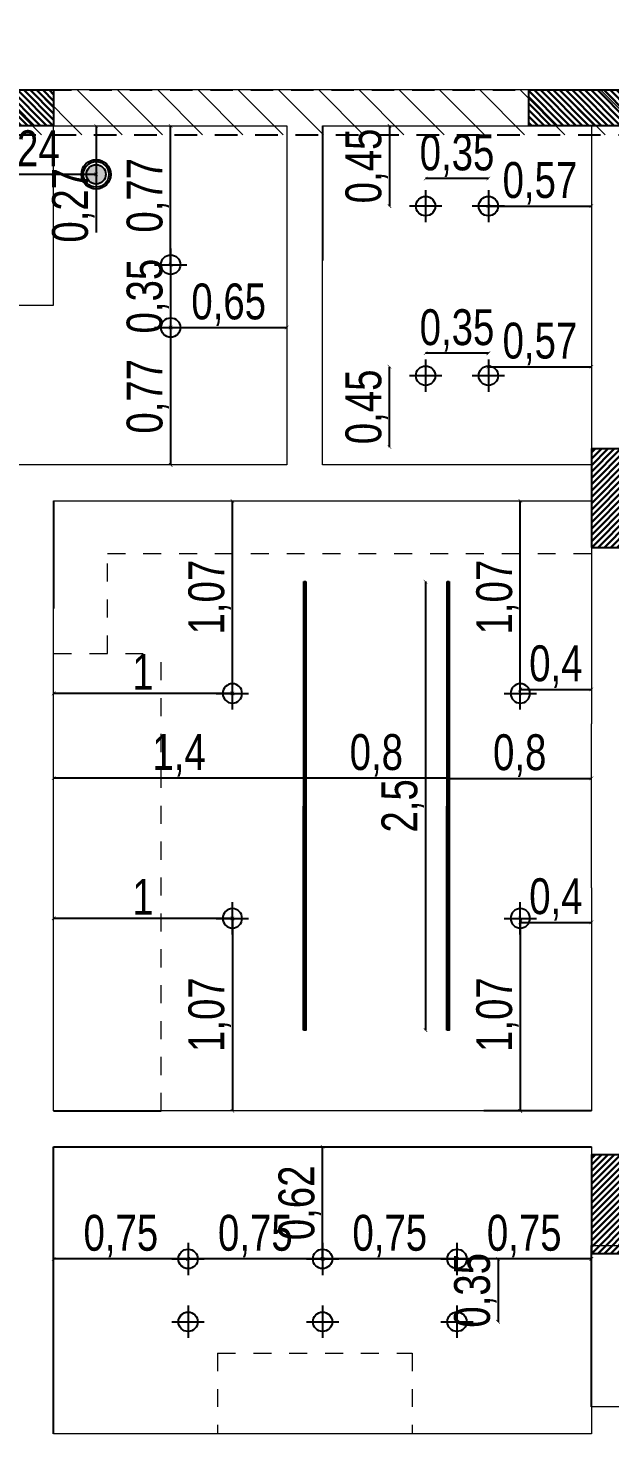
# Model space of a CAD drawing. Header units: inches. Extents: x -279 to 561, y -345 to 342.
# Drawn here: x -209.25 to -206.01, y 94.85 to 102.69 of the extents above; entities that cross this region are included whole.
import ezdxf

# ---------------------------------------------------------------- set-up
doc = ezdxf.new("R2010")
doc.units = ezdxf.units.IN
doc.header["$LTSCALE"] = 0.5
doc.header["$MEASUREMENT"] = 0
doc.linetypes.add('$0$HIDDEN', pattern=[0.375, 0.25, -0.125])
doc.linetypes.add('HIDDEN', pattern=[0.375, 0.25, -0.125])
for name, color, linetype, lineweight in [('.', 14, 'Continuous', 9), ('A-DETL-MBND', 5, 'Continuous', 9), ('A-WALL', 113, 'Continuous', 13), ('columns', 5, 'Continuous', 30), ('es.writing', 144, 'Continuous', 9)]:
    doc.layers.add(name, color=color, linetype=linetype, lineweight=lineweight)
for name, color, linetype in [('ceiling', 4, 'Continuous'), ('CEILING FIXTURES LEGENDS$0$E-LTG', 1, 'Continuous'), ('COULMN', 5, 'Continuous'), ('S-DIM', 7, 'Continuous'), ('WAL', 7, 'Continuous'), ('WallHatch-ALCHEMY', 7, 'Continuous')]:
    doc.layers.add(name, color=color, linetype=linetype)
doc.styles.add('ROM', font='AGENCYR.TTF', dxfattribs={"width": 0.8})
doc.styles.get("Standard").update_dxf_attribs({"font": 'arial.ttf'})
doc.dimstyles.new('Copy(9) of ISO-25', dxfattribs={"dimtxt": 0.2, "dimasz": 0.02, "dimexe": 0.05, "dimexo": 0.05, "dimgap": 0.02, "dimtad": 1, "dimtxsty": 'ROM', "dimblk": 'ARCHTICK', "dimcen": 0.03, "dimse1": 1, "dimse2": 1, "dimclrd": 248, "dimclrt": 248, "dimadec": 0, "dimazin": 0, "dimtfac": 1, "dimtmove": 0, "dimatfit": 3, "dimldrblk": 'DOT', "dimfxl": 1, "dimarcsym": 0})
doc.dimstyles.get("Standard").update_dxf_attribs({"dimtxt": 0.18, "dimasz": 0.18, "dimexe": 0.18, "dimexo": 0.0625, "dimgap": 0.09, "dimtad": 0, "dimtih": 1, "dimtoh": 1, "dimzin": 0, "dimdsep": 46, "dimtxsty": 'Standard', "dimcen": 0.09, "dimadec": 0, "dimazin": 0, "dimtfac": 1, "dimtofl": 0, "dimtmove": 0, "dimatfit": 3, "dimfxl": 1, "dimtolj": 1, "dimtzin": 0, "dimarcsym": 0})

# ---------------------------------------------------------------- blocks, each defined once
blk = doc.blocks.new('fbv b')
at = {"layer": '.'}
h = blk.add_hatch(dxfattribs=at)
h.set_pattern_fill('ANSI31', color=8, scale=0.05)
h.set_pattern_definition([(45, (33, 0), (-0.1122532, 0.1122532), [])])
h.paths.add_polyline_path([(1.1274, 9.1587), (-18.8526, 9.1587), (-18.8526, -15.8413), (1.1274, -15.8413)])
h.paths.add_polyline_path([(0.8774, -15.5913), (-18.6026, -15.5913), (-18.6026, 8.9087), (0.8774, 8.9087)], flags=16)
at = {"layer": 'columns'}
h = blk.add_hatch(dxfattribs=at)
h.set_pattern_fill('ANSI31', color=3, scale=0.2, angle=-1260)
h.set_pattern_definition([(224.999999994, (401322.80777, 809072.852344), (0.01767766952786, -0.0176776695315), [])])
h.paths.add_polyline_path([(-18.8526, 3.2587), (-18.6526, 3.2587), (-18.6526, 3.8087), (-18.8526, 3.8087)])
at = {"layer": 'columns', "true_color": 0x105689}
h = blk.add_hatch(dxfattribs=at)
h.set_pattern_fill('ANSI31', color=146, scale=0.2, angle=-1170)
h.set_pattern_definition([(314.999999994, (-809070.116233, 401345.269137), (0.0176776695315, 0.01767766952786), [])])
h.paths.add_polyline_path([(-16.3026, 3.6087), (-16.3026, 3.8087), (-16.8526, 3.8087), (-16.8526, 3.6087)])
h = blk.add_hatch(dxfattribs=at)
h.set_pattern_fill('ANSI31', color=146, scale=0.2, angle=-1170)
h.set_pattern_definition([(314.999999994, (-809066.182293, 401345.269137), (0.0176776695315, 0.01767766952786), [])])
h.paths.add_polyline_path([(-12.3687, 3.6087), (-12.3687, 3.8087), (-12.9187, 3.8087), (-12.9187, 3.6087)])
at = {"layer": 'columns'}
h = blk.add_hatch(dxfattribs=at)
h.set_pattern_fill('ANSI31', color=3, scale=0.2, angle=-1260)
h.set_pattern_definition([(224.999999994, (401322.80777, 809069.652344), (0.01767766952786, -0.0176776695315), [])])
h.paths.add_polyline_path([(-18.8526, 0.0587), (-18.6526, 0.0587), (-18.6526, 0.6087), (-18.8526, 0.6087)])
at = {"color": 1, "linetype": '$0$HIDDEN'}
for points in [[(-18.8526, 9.1587), (1.1274, 9.1587), (1.1274, -15.8413), (-18.8526, -15.8413)], [(-18.6026, 8.9087), (0.8774, 8.9087), (0.8774, -15.5913), (-18.6026, -15.5913)]]:
    blk.add_lwpolyline(points, close=True, dxfattribs=at)
at = {"layer": 'COULMN', "color": 3}
for points in [[(-18.8526, 3.8087), (-18.6526, 3.8087), (-18.6526, 3.2587), (-18.8526, 3.2587)], [(-18.8526, 0.6087), (-18.6526, 0.6087), (-18.6526, 0.0587), (-18.8526, 0.0587)]]:
    blk.add_lwpolyline(points, close=True, dxfattribs=at)
at = {"layer": 'COULMN'}
for points in [[(-16.3026, 3.6087), (-16.3026, 3.8087), (-16.8526, 3.8087), (-16.8526, 3.6087)], [(-12.3687, 3.6087), (-12.3687, 3.8087), (-12.9187, 3.8087), (-12.9187, 3.6087)]]:
    blk.add_lwpolyline(points, close=True, dxfattribs=at)
blk = doc.blocks.new('l')
at = {"layer": 'CEILING FIXTURES LEGENDS$0$E-LTG'}
for p, q in [((54.452, -60.4591), (54.452, -60.6391)), ((54.362, -60.5491), (54.542, -60.5491))]:
    blk.add_line(p, q, dxfattribs=at)
blk.add_circle((54.452, -60.5491), 0.0541, dxfattribs=at)
blk = doc.blocks.new('_ArchTick')
at = {"color": 0, "linetype": 'ByBlock', "const_width": 0.15}
blk.add_lwpolyline([(-0.5, -0.5), (0.5, 0.5)], dxfattribs=at)
blk = doc.blocks.new('*D414')
at = {"layer": 'Defpoints', "color": 0, "transparency": 16777216}
for p in [(-206.8614, 95.8267), (-206.8614, 95.4763), (-206.632, 95.4763)]:
    blk.add_point(p, dxfattribs=at)
at = {"layer": 'WAL', "color": 248, "lineweight": -2, "transparency": 16777216}
blk.add_line((-206.632, 95.8267), (-206.632, 95.4763), dxfattribs=at)
at = {"layer": 'WAL', "color": 248, "lineweight": -2, "transparency": 16777216, "xscale": 0.02, "yscale": 0.02, "zscale": 0.02}
for p, rotation in [((-206.632, 95.8267), 90), ((-206.632, 95.4763), 270)]:
    blk.add_blockref('_ArchTick', p, dxfattribs=dict(at, rotation=rotation))
at = {"layer": 'WAL', "color": 248, "transparency": 16777216, "insert": (-206.7591, 95.6515), "char_height": 0.2, "attachment_point": 5, "rotation": 90, "style": 'ROM'}
blk.add_mtext('0,35', dxfattribs=at)
blk = doc.blocks.new('_DOT')
at = {"color": 0, "linetype": 'ByBlock'}
blk.add_line((-0.5, 0), (-1, 0), dxfattribs=at)
at = {"color": 0, "linetype": 'ByBlock', "const_width": 0.5}
blk.add_lwpolyline([(-0.25, 0, 1), (0.25, 0, 1)], format="xyb", close=True, dxfattribs=at)
blk = doc.blocks.new('*D415')
at = {"layer": 'Defpoints', "color": 0, "transparency": 16777216}
for p in [(-207.6114, 95.8267), (-207.6114, 95.8267), (-206.8614, 95.8267)]:
    blk.add_point(p, dxfattribs=at)
at = {"layer": 'WAL', "color": 248, "lineweight": -2, "transparency": 16777216}
blk.add_line((-206.8614, 95.8267), (-207.6114, 95.8267), dxfattribs=at)
at = {"layer": 'WAL', "color": 248, "lineweight": -2, "transparency": 16777216, "xscale": 0.02, "yscale": 0.02, "zscale": 0.02, "rotation": 180}
blk.add_blockref('_ArchTick', (-207.6114, 95.8267), dxfattribs=at)
at = {"layer": 'WAL', "color": 248, "lineweight": -2, "transparency": 16777216, "xscale": 0.02, "yscale": 0.02, "zscale": 0.02}
blk.add_blockref('_ArchTick', (-206.8614, 95.8267), dxfattribs=at)
at = {"layer": 'WAL', "color": 248, "transparency": 16777216, "insert": (-207.2364, 95.9538), "char_height": 0.2, "attachment_point": 5, "style": 'ROM'}
blk.add_mtext('0,75', dxfattribs=at)
blk = doc.blocks.new('*D416')
at = {"layer": 'Defpoints', "color": 0, "transparency": 16777216}
for p in [(-208.3614, 95.8267), (-207.6114, 95.8267), (-208.3614, 95.4763)]:
    blk.add_point(p, dxfattribs=at)
at = {"layer": 'WAL', "color": 248, "lineweight": -2, "transparency": 16777216}
blk.add_line((-207.6114, 95.8267), (-208.3614, 95.8267), dxfattribs=at)
at = {"layer": 'WAL', "color": 248, "lineweight": -2, "transparency": 16777216, "xscale": 0.02, "yscale": 0.02, "zscale": 0.02, "rotation": 180}
blk.add_blockref('_ArchTick', (-208.3614, 95.8267), dxfattribs=at)
at = {"layer": 'WAL', "color": 248, "lineweight": -2, "transparency": 16777216, "xscale": 0.02, "yscale": 0.02, "zscale": 0.02}
blk.add_blockref('_ArchTick', (-207.6114, 95.8267), dxfattribs=at)
at = {"layer": 'WAL', "color": 248, "transparency": 16777216, "insert": (-207.9864, 95.9538), "char_height": 0.2, "attachment_point": 5, "style": 'ROM'}
blk.add_mtext('0,75', dxfattribs=at)
blk = doc.blocks.new('*D417')
at = {"layer": 'Defpoints', "color": 0, "transparency": 16777216}
for p in [(-209.1114, 95.8267), (-209.1114, 95.4763), (-208.3614, 95.4763)]:
    blk.add_point(p, dxfattribs=at)
at = {"layer": 'WAL', "color": 248, "lineweight": -2, "transparency": 16777216}
blk.add_line((-208.3614, 95.8267), (-209.1114, 95.8267), dxfattribs=at)
at = {"layer": 'WAL', "color": 248, "lineweight": -2, "transparency": 16777216, "xscale": 0.02, "yscale": 0.02, "zscale": 0.02, "rotation": 180}
blk.add_blockref('_ArchTick', (-209.1114, 95.8267), dxfattribs=at)
at = {"layer": 'WAL', "color": 248, "lineweight": -2, "transparency": 16777216, "xscale": 0.02, "yscale": 0.02, "zscale": 0.02}
blk.add_blockref('_ArchTick', (-208.3614, 95.8267), dxfattribs=at)
at = {"layer": 'WAL', "color": 248, "transparency": 16777216, "insert": (-208.7364, 95.9538), "char_height": 0.2, "attachment_point": 5, "style": 'ROM'}
blk.add_mtext('0,75', dxfattribs=at)
blk = doc.blocks.new('*D185')
at = {"layer": 'Defpoints', "color": 0, "transparency": 16777216}
for p in [(-206.8614, 95.8267), (-206.8614, 95.8267), (-206.1114, 95.8267)]:
    blk.add_point(p, dxfattribs=at)
at = {"layer": 'WAL', "color": 248, "lineweight": -2, "transparency": 16777216}
blk.add_line((-206.1114, 95.8267), (-206.8614, 95.8267), dxfattribs=at)
at = {"layer": 'WAL', "color": 248, "lineweight": -2, "transparency": 16777216, "xscale": 0.02, "yscale": 0.02, "zscale": 0.02, "rotation": 180}
blk.add_blockref('_ArchTick', (-206.8614, 95.8267), dxfattribs=at)
at = {"layer": 'WAL', "color": 248, "lineweight": -2, "transparency": 16777216, "xscale": 0.02, "yscale": 0.02, "zscale": 0.02}
blk.add_blockref('_ArchTick', (-206.1114, 95.8267), dxfattribs=at)
at = {"layer": 'WAL', "color": 248, "transparency": 16777216, "insert": (-206.4864, 95.9538), "char_height": 0.2, "attachment_point": 5, "style": 'ROM'}
blk.add_mtext('0,75', dxfattribs=at)
blk = doc.blocks.new('*D418')
at = {"layer": 'Defpoints', "color": 0, "transparency": 16777216}
for p in [(-207.6114, 96.4515), (-207.6114, 96.4515), (-207.6114, 95.8267)]:
    blk.add_point(p, dxfattribs=at)
at = {"layer": 'WAL', "color": 248, "lineweight": -2, "transparency": 16777216}
blk.add_line((-207.6114, 95.8267), (-207.6114, 96.4515), dxfattribs=at)
at = {"layer": 'WAL', "color": 248, "lineweight": -2, "transparency": 16777216, "xscale": 0.02, "yscale": 0.02, "zscale": 0.02}
for p, rotation in [((-207.6114, 96.4515), 90), ((-207.6114, 95.8267), 270)]:
    blk.add_blockref('_ArchTick', p, dxfattribs=dict(at, rotation=rotation))
at = {"layer": 'WAL', "color": 248, "transparency": 16777216, "insert": (-207.7385, 96.1391), "char_height": 0.2, "attachment_point": 5, "rotation": 90, "style": 'ROM'}
blk.add_mtext('0,62', dxfattribs=at)
blk = doc.blocks.new('*D379')
at = {"layer": 'Defpoints', "color": 0, "transparency": 16777216}
for p in [(-206.5083, 98.9784), (-206.1114, 99.0007), (-206.1114, 98.9784)]:
    blk.add_point(p, dxfattribs=at)
at = {"layer": 'WAL', "color": 248, "lineweight": -2, "transparency": 16777216}
blk.add_line((-206.5083, 99.0007), (-206.1114, 99.0007), dxfattribs=at)
at = {"layer": 'WAL', "color": 248, "lineweight": -2, "transparency": 16777216, "xscale": 0.02, "yscale": 0.02, "zscale": 0.02, "rotation": 180}
blk.add_blockref('_ArchTick', (-206.5083, 99.0007), dxfattribs=at)
at = {"layer": 'WAL', "color": 248, "lineweight": -2, "transparency": 16777216, "xscale": 0.02, "yscale": 0.02, "zscale": 0.02}
blk.add_blockref('_ArchTick', (-206.1114, 99.0007), dxfattribs=at)
at = {"layer": 'WAL', "color": 248, "transparency": 16777216, "insert": (-206.3098, 99.1277), "char_height": 0.2, "attachment_point": 5, "style": 'ROM'}
blk.add_mtext('0,4', dxfattribs=at)
blk = doc.blocks.new('*D380')
at = {"layer": 'Defpoints', "color": 0, "transparency": 16777216}
for p in [(-206.5083, 100.0515), (-206.5083, 100.0515), (-206.5083, 98.9784)]:
    blk.add_point(p, dxfattribs=at)
at = {"layer": 'WAL', "color": 248, "lineweight": -2, "transparency": 16777216}
blk.add_line((-206.5083, 98.9784), (-206.5083, 100.0515), dxfattribs=at)
at = {"layer": 'WAL', "color": 248, "lineweight": -2, "transparency": 16777216, "xscale": 0.02, "yscale": 0.02, "zscale": 0.02}
for p, rotation in [((-206.5083, 100.0515), 90), ((-206.5083, 98.9784), 270)]:
    blk.add_blockref('_ArchTick', p, dxfattribs=dict(at, rotation=rotation))
at = {"layer": 'WAL', "color": 248, "transparency": 16777216, "insert": (-206.6354, 99.515), "char_height": 0.2, "attachment_point": 5, "rotation": 90, "style": 'ROM'}
blk.add_mtext('1,07', dxfattribs=at)
blk = doc.blocks.new('*D381')
at = {"layer": 'Defpoints', "color": 0, "transparency": 16777216}
for p in [(-209.1114, 98.9784), (-209.1114, 98.9784), (-208.1141, 98.9784)]:
    blk.add_point(p, dxfattribs=at)
at = {"layer": 'WAL', "color": 248, "lineweight": -2, "transparency": 16777216}
blk.add_line((-208.1141, 98.9784), (-209.1114, 98.9784), dxfattribs=at)
at = {"layer": 'WAL', "color": 248, "lineweight": -2, "transparency": 16777216, "xscale": 0.02, "yscale": 0.02, "zscale": 0.02, "rotation": 180}
blk.add_blockref('_ArchTick', (-209.1114, 98.9784), dxfattribs=at)
at = {"layer": 'WAL', "color": 248, "lineweight": -2, "transparency": 16777216, "xscale": 0.02, "yscale": 0.02, "zscale": 0.02}
blk.add_blockref('_ArchTick', (-208.1141, 98.9784), dxfattribs=at)
at = {"layer": 'WAL', "color": 248, "transparency": 16777216, "insert": (-208.6128, 99.0984), "char_height": 0.2, "attachment_point": 5, "style": 'ROM'}
blk.add_mtext('1', dxfattribs=at)
blk = doc.blocks.new('*D382')
at = {"layer": 'Defpoints', "color": 0, "transparency": 16777216}
for p in [(-208.1141, 100.0515), (-208.1141, 100.0515), (-208.1141, 98.9784)]:
    blk.add_point(p, dxfattribs=at)
at = {"layer": 'WAL', "color": 248, "lineweight": -2, "transparency": 16777216}
blk.add_line((-208.1141, 98.9784), (-208.1141, 100.0515), dxfattribs=at)
at = {"layer": 'WAL', "color": 248, "lineweight": -2, "transparency": 16777216, "xscale": 0.02, "yscale": 0.02, "zscale": 0.02}
for p, rotation in [((-208.1141, 100.0515), 90), ((-208.1141, 98.9784), 270)]:
    blk.add_blockref('_ArchTick', p, dxfattribs=dict(at, rotation=rotation))
at = {"layer": 'WAL', "color": 248, "transparency": 16777216, "insert": (-208.2412, 99.515), "char_height": 0.2, "attachment_point": 5, "rotation": 90, "style": 'ROM'}
blk.add_mtext('1,07', dxfattribs=at)
blk = doc.blocks.new('*D383')
at = {"layer": 'Defpoints', "color": 0, "transparency": 16777216}
for p in [(-207.7114, 98.5501), (-207.7114, 98.5058), (-206.9114, 98.5501)]:
    blk.add_point(p, dxfattribs=at)
at = {"layer": 'WAL', "color": 248, "lineweight": -2, "transparency": 16777216}
blk.add_line((-206.9114, 98.5058), (-207.7114, 98.5058), dxfattribs=at)
at = {"layer": 'WAL', "color": 248, "lineweight": -2, "transparency": 16777216, "xscale": 0.02, "yscale": 0.02, "zscale": 0.02, "rotation": 180}
blk.add_blockref('_ArchTick', (-207.7114, 98.5058), dxfattribs=at)
at = {"layer": 'WAL', "color": 248, "lineweight": -2, "transparency": 16777216, "xscale": 0.02, "yscale": 0.02, "zscale": 0.02}
blk.add_blockref('_ArchTick', (-206.9114, 98.5058), dxfattribs=at)
at = {"layer": 'WAL', "color": 248, "transparency": 16777216, "insert": (-207.3114, 98.6329), "char_height": 0.2, "attachment_point": 5, "style": 'ROM'}
blk.add_mtext('0,8', dxfattribs=at)
blk = doc.blocks.new('*D384')
at = {"layer": 'Defpoints', "color": 0, "transparency": 16777216}
for p in [(-206.1114, 98.5049), (-206.9114, 98.2486), (-206.1114, 98.2486)]:
    blk.add_point(p, dxfattribs=at)
at = {"layer": 'WAL', "color": 248, "lineweight": -2, "transparency": 16777216}
blk.add_line((-206.9114, 98.5049), (-206.1114, 98.5049), dxfattribs=at)
at = {"layer": 'WAL', "color": 248, "lineweight": -2, "transparency": 16777216, "xscale": 0.02, "yscale": 0.02, "zscale": 0.02, "rotation": 180}
blk.add_blockref('_ArchTick', (-206.9114, 98.5049), dxfattribs=at)
at = {"layer": 'WAL', "color": 248, "lineweight": -2, "transparency": 16777216, "xscale": 0.02, "yscale": 0.02, "zscale": 0.02}
blk.add_blockref('_ArchTick', (-206.1114, 98.5049), dxfattribs=at)
at = {"layer": 'WAL', "color": 248, "transparency": 16777216, "insert": (-206.5114, 98.632), "char_height": 0.2, "attachment_point": 5, "style": 'ROM'}
blk.add_mtext('0,8', dxfattribs=at)
blk = doc.blocks.new('*D385')
at = {"layer": 'Defpoints', "color": 0, "transparency": 16777216}
for p in [(-209.1114, 98.5058), (-209.1114, 98.5058), (-207.7114, 98.5058)]:
    blk.add_point(p, dxfattribs=at)
at = {"layer": 'WAL', "color": 248, "lineweight": -2, "transparency": 16777216}
blk.add_line((-207.7114, 98.5058), (-209.1114, 98.5058), dxfattribs=at)
at = {"layer": 'WAL', "color": 248, "lineweight": -2, "transparency": 16777216, "xscale": 0.02, "yscale": 0.02, "zscale": 0.02, "rotation": 180}
blk.add_blockref('_ArchTick', (-209.1114, 98.5058), dxfattribs=at)
at = {"layer": 'WAL', "color": 248, "lineweight": -2, "transparency": 16777216, "xscale": 0.02, "yscale": 0.02, "zscale": 0.02}
blk.add_blockref('_ArchTick', (-207.7114, 98.5058), dxfattribs=at)
at = {"layer": 'WAL', "color": 248, "transparency": 16777216, "insert": (-208.4114, 98.6329), "char_height": 0.2, "attachment_point": 5, "style": 'ROM'}
blk.add_mtext('1,4', dxfattribs=at)
blk = doc.blocks.new('*D167')
at = {"layer": 'Defpoints', "color": 0, "transparency": 16777216}
for p in [(-206.5083, 97.7246), (-206.1114, 97.7246), (-206.1114, 97.7024)]:
    blk.add_point(p, dxfattribs=at)
at = {"layer": 'WAL', "color": 248, "lineweight": -2, "transparency": 16777216}
blk.add_line((-206.5083, 97.7024), (-206.1114, 97.7024), dxfattribs=at)
at = {"layer": 'WAL', "color": 248, "lineweight": -2, "transparency": 16777216, "xscale": 0.02, "yscale": 0.02, "zscale": 0.02, "rotation": 180}
blk.add_blockref('_ArchTick', (-206.5083, 97.7024), dxfattribs=at)
at = {"layer": 'WAL', "color": 248, "lineweight": -2, "transparency": 16777216, "xscale": 0.02, "yscale": 0.02, "zscale": 0.02}
blk.add_blockref('_ArchTick', (-206.1114, 97.7024), dxfattribs=at)
at = {"layer": 'WAL', "color": 248, "transparency": 16777216, "insert": (-206.3098, 97.8295), "char_height": 0.2, "attachment_point": 5, "style": 'ROM'}
blk.add_mtext('0,4', dxfattribs=at)
blk = doc.blocks.new('*D168')
at = {"layer": 'Defpoints', "color": 0, "transparency": 16777216}
for p in [(-206.5083, 97.7246), (-206.5083, 96.6515), (-206.5083, 96.6515)]:
    blk.add_point(p, dxfattribs=at)
at = {"layer": 'WAL', "color": 248, "lineweight": -2, "transparency": 16777216}
blk.add_line((-206.5083, 97.7246), (-206.5083, 96.6515), dxfattribs=at)
at = {"layer": 'WAL', "color": 248, "lineweight": -2, "transparency": 16777216, "xscale": 0.02, "yscale": 0.02, "zscale": 0.02}
for p, rotation in [((-206.5083, 97.7246), 90), ((-206.5083, 96.6515), 270)]:
    blk.add_blockref('_ArchTick', p, dxfattribs=dict(at, rotation=rotation))
at = {"layer": 'WAL', "color": 248, "transparency": 16777216, "insert": (-206.6354, 97.1881), "char_height": 0.2, "attachment_point": 5, "rotation": 90, "style": 'ROM'}
blk.add_mtext('1,07', dxfattribs=at)
blk = doc.blocks.new('*D169')
at = {"layer": 'Defpoints', "color": 0, "transparency": 16777216}
for p in [(-209.1114, 97.7246), (-209.1114, 97.7246), (-208.1141, 97.7246)]:
    blk.add_point(p, dxfattribs=at)
at = {"layer": 'WAL', "color": 248, "lineweight": -2, "transparency": 16777216}
blk.add_line((-208.1141, 97.7246), (-209.1114, 97.7246), dxfattribs=at)
at = {"layer": 'WAL', "color": 248, "lineweight": -2, "transparency": 16777216, "xscale": 0.02, "yscale": 0.02, "zscale": 0.02, "rotation": 180}
blk.add_blockref('_ArchTick', (-209.1114, 97.7246), dxfattribs=at)
at = {"layer": 'WAL', "color": 248, "lineweight": -2, "transparency": 16777216, "xscale": 0.02, "yscale": 0.02, "zscale": 0.02}
blk.add_blockref('_ArchTick', (-208.1141, 97.7246), dxfattribs=at)
at = {"layer": 'WAL', "color": 248, "transparency": 16777216, "insert": (-208.6128, 97.8446), "char_height": 0.2, "attachment_point": 5, "style": 'ROM'}
blk.add_mtext('1', dxfattribs=at)
blk = doc.blocks.new('*D170')
at = {"layer": 'Defpoints', "color": 0, "transparency": 16777216}
for p in [(-208.1141, 97.7246), (-208.1141, 96.6515), (-208.1141, 96.6515)]:
    blk.add_point(p, dxfattribs=at)
at = {"layer": 'WAL', "color": 248, "lineweight": -2, "transparency": 16777216}
blk.add_line((-208.1141, 97.7246), (-208.1141, 96.6515), dxfattribs=at)
at = {"layer": 'WAL', "color": 248, "lineweight": -2, "transparency": 16777216, "xscale": 0.02, "yscale": 0.02, "zscale": 0.02}
for p, rotation in [((-208.1141, 97.7246), 90), ((-208.1141, 96.6515), 270)]:
    blk.add_blockref('_ArchTick', p, dxfattribs=dict(at, rotation=rotation))
at = {"layer": 'WAL', "color": 248, "transparency": 16777216, "insert": (-208.2412, 97.1881), "char_height": 0.2, "attachment_point": 5, "rotation": 90, "style": 'ROM'}
blk.add_mtext('1,07', dxfattribs=at)
blk = doc.blocks.new('*D386')
at = {"layer": 'Defpoints', "color": 0, "transparency": 16777216}
for p in [(-207.0366, 101.8479), (-207.0366, 101.694), (-206.6862, 101.694)]:
    blk.add_point(p, dxfattribs=at)
at = {"layer": 'WAL', "color": 248, "lineweight": -2, "transparency": 16777216}
blk.add_line((-206.6862, 101.8479), (-207.0366, 101.8479), dxfattribs=at)
at = {"layer": 'WAL', "color": 248, "lineweight": -2, "transparency": 16777216, "xscale": 0.02, "yscale": 0.02, "zscale": 0.02, "rotation": 180}
blk.add_blockref('_ArchTick', (-207.0366, 101.8479), dxfattribs=at)
at = {"layer": 'WAL', "color": 248, "lineweight": -2, "transparency": 16777216, "xscale": 0.02, "yscale": 0.02, "zscale": 0.02}
blk.add_blockref('_ArchTick', (-206.6862, 101.8479), dxfattribs=at)
at = {"layer": 'WAL', "color": 248, "transparency": 16777216, "insert": (-206.8614, 101.975), "char_height": 0.2, "attachment_point": 5, "style": 'ROM'}
blk.add_mtext('0,35', dxfattribs=at)
blk = doc.blocks.new('*D387')
at = {"layer": 'Defpoints', "color": 0, "transparency": 16777216}
for p in [(-206.6862, 101.694), (-206.1114, 101.694), (-206.1114, 101.694)]:
    blk.add_point(p, dxfattribs=at)
at = {"layer": 'WAL', "color": 248, "lineweight": -2, "transparency": 16777216}
blk.add_line((-206.6862, 101.694), (-206.1114, 101.694), dxfattribs=at)
at = {"layer": 'WAL', "color": 248, "lineweight": -2, "transparency": 16777216, "xscale": 0.02, "yscale": 0.02, "zscale": 0.02, "rotation": 180}
blk.add_blockref('_ArchTick', (-206.6862, 101.694), dxfattribs=at)
at = {"layer": 'WAL', "color": 248, "lineweight": -2, "transparency": 16777216, "xscale": 0.02, "yscale": 0.02, "zscale": 0.02}
blk.add_blockref('_ArchTick', (-206.1114, 101.694), dxfattribs=at)
at = {"layer": 'WAL', "color": 248, "transparency": 16777216, "insert": (-206.3988, 101.8211), "char_height": 0.2, "attachment_point": 5, "style": 'ROM'}
blk.add_mtext('0,57', dxfattribs=at)
blk = doc.blocks.new('*D171')
at = {"layer": 'Defpoints', "color": 0, "transparency": 16777216}
for p in [(-207.3077, 102.1415), (-207.3077, 101.694), (-207.238, 101.694)]:
    blk.add_point(p, dxfattribs=at)
at = {"layer": 'WAL', "color": 248, "lineweight": -2, "transparency": 16777216}
blk.add_line((-207.238, 102.1415), (-207.238, 101.694), dxfattribs=at)
at = {"layer": 'WAL', "color": 248, "lineweight": -2, "transparency": 16777216, "xscale": 0.02, "yscale": 0.02, "zscale": 0.02}
for p, rotation in [((-207.238, 102.1415), 90), ((-207.238, 101.694), 270)]:
    blk.add_blockref('_ArchTick', p, dxfattribs=dict(at, rotation=rotation))
at = {"layer": 'WAL', "color": 248, "transparency": 16777216, "insert": (-207.3651, 101.9178), "char_height": 0.2, "attachment_point": 5, "rotation": 90, "style": 'ROM'}
blk.add_mtext('0,45', dxfattribs=at)
blk = doc.blocks.new('*D172')
at = {"layer": 'Defpoints', "color": 0, "transparency": 16777216}
for p in [(-207.0366, 101.0277), (-206.6862, 101.0277), (-207.0366, 100.8739)]:
    blk.add_point(p, dxfattribs=at)
at = {"layer": 'WAL', "color": 248, "lineweight": -2, "transparency": 16777216}
blk.add_line((-206.6862, 100.8739), (-207.0366, 100.8739), dxfattribs=at)
at = {"layer": 'WAL', "color": 248, "lineweight": -2, "transparency": 16777216, "xscale": 0.02, "yscale": 0.02, "zscale": 0.02, "rotation": 180}
blk.add_blockref('_ArchTick', (-207.0366, 100.8739), dxfattribs=at)
at = {"layer": 'WAL', "color": 248, "lineweight": -2, "transparency": 16777216, "xscale": 0.02, "yscale": 0.02, "zscale": 0.02}
blk.add_blockref('_ArchTick', (-206.6862, 100.8739), dxfattribs=at)
at = {"layer": 'WAL', "color": 248, "transparency": 16777216, "insert": (-206.8614, 101.0009), "char_height": 0.2, "attachment_point": 5, "style": 'ROM'}
blk.add_mtext('0,35', dxfattribs=at)
blk = doc.blocks.new('*D173')
at = {"layer": 'Defpoints', "color": 0, "transparency": 16777216}
for p in [(-206.6862, 100.799), (-206.1114, 100.799), (-206.1114, 100.799)]:
    blk.add_point(p, dxfattribs=at)
at = {"layer": 'WAL', "color": 248, "lineweight": -2, "transparency": 16777216}
blk.add_line((-206.6862, 100.799), (-206.1114, 100.799), dxfattribs=at)
at = {"layer": 'WAL', "color": 248, "lineweight": -2, "transparency": 16777216, "xscale": 0.02, "yscale": 0.02, "zscale": 0.02, "rotation": 180}
blk.add_blockref('_ArchTick', (-206.6862, 100.799), dxfattribs=at)
at = {"layer": 'WAL', "color": 248, "lineweight": -2, "transparency": 16777216, "xscale": 0.02, "yscale": 0.02, "zscale": 0.02}
blk.add_blockref('_ArchTick', (-206.1114, 100.799), dxfattribs=at)
at = {"layer": 'WAL', "color": 248, "transparency": 16777216, "insert": (-206.3988, 100.9261), "char_height": 0.2, "attachment_point": 5, "style": 'ROM'}
blk.add_mtext('0,57', dxfattribs=at)
blk = doc.blocks.new('*D174')
at = {"layer": 'Defpoints', "color": 0, "transparency": 16777216}
for p in [(-207.3077, 100.799), (-207.238, 100.799), (-207.3077, 100.3515)]:
    blk.add_point(p, dxfattribs=at)
at = {"layer": 'WAL', "color": 248, "lineweight": -2, "transparency": 16777216}
blk.add_line((-207.238, 100.3515), (-207.238, 100.799), dxfattribs=at)
at = {"layer": 'WAL', "color": 248, "lineweight": -2, "transparency": 16777216, "xscale": 0.02, "yscale": 0.02, "zscale": 0.02}
for p, rotation in [((-207.238, 100.799), 90), ((-207.238, 100.3515), 270)]:
    blk.add_blockref('_ArchTick', p, dxfattribs=dict(at, rotation=rotation))
at = {"layer": 'WAL', "color": 248, "transparency": 16777216, "insert": (-207.3651, 100.5753), "char_height": 0.2, "attachment_point": 5, "rotation": 90, "style": 'ROM'}
blk.add_mtext('0,45', dxfattribs=at)
blk = doc.blocks.new('*D388')
at = {"layer": 'Defpoints', "color": 0, "transparency": 16777216}
for p in [(-208.8769, 102.1415), (-208.8745, 101.8711), (-208.8745, 101.8711)]:
    blk.add_point(p, dxfattribs=at)
at = {"layer": 'WAL', "color": 248, "lineweight": -2, "transparency": 16777216}
for p, q in [((-208.8745, 102.1415), (-208.8745, 101.8711)), ((-208.8745, 101.8711), (-208.8745, 101.5465))]:
    blk.add_line(p, q, dxfattribs=at)
at = {"layer": 'WAL', "color": 248, "lineweight": -2, "transparency": 16777216, "xscale": 0.02, "yscale": 0.02, "zscale": 0.02}
for p, rotation in [((-208.8745, 102.1415), 90), ((-208.8745, 101.8711), 270)]:
    blk.add_blockref('_ArchTick', p, dxfattribs=dict(at, rotation=rotation))
at = {"layer": 'WAL', "color": 248, "transparency": 16777216, "insert": (-209.0016, 101.6988), "char_height": 0.2, "attachment_point": 5, "rotation": 90, "style": 'ROM'}
blk.add_mtext('0,27', dxfattribs=at)
blk = doc.blocks.new('*D389')
at = {"layer": 'Defpoints', "color": 0, "transparency": 16777216}
for p in [(-209.1114, 101.8711), (-209.1114, 101.8711), (-208.8745, 101.8711)]:
    blk.add_point(p, dxfattribs=at)
at = {"layer": 'WAL', "color": 248, "lineweight": -2, "transparency": 16777216}
for p, q in [((-209.1114, 101.8711), (-209.4404, 101.8711)), ((-208.8745, 101.8711), (-209.1114, 101.8711))]:
    blk.add_line(p, q, dxfattribs=at)
at = {"layer": 'WAL', "color": 248, "lineweight": -2, "transparency": 16777216, "xscale": 0.02, "yscale": 0.02, "zscale": 0.02, "rotation": 180}
blk.add_blockref('_ArchTick', (-209.1114, 101.8711), dxfattribs=at)
at = {"layer": 'WAL', "color": 248, "lineweight": -2, "transparency": 16777216, "xscale": 0.02, "yscale": 0.02, "zscale": 0.02}
blk.add_blockref('_ArchTick', (-208.8745, 101.8711), dxfattribs=at)
at = {"layer": 'WAL', "color": 248, "transparency": 16777216, "insert": (-209.2859, 101.9982), "char_height": 0.2, "attachment_point": 5, "style": 'ROM'}
blk.add_mtext('0,24', dxfattribs=at)
blk = doc.blocks.new('*D390')
at = {"layer": 'Defpoints', "color": 0, "transparency": 16777216}
for p in [(-208.4587, 102.1415), (-208.4587, 102.1415), (-208.4587, 101.3678)]:
    blk.add_point(p, dxfattribs=at)
at = {"layer": 'WAL', "color": 248, "lineweight": -2, "transparency": 16777216}
blk.add_line((-208.4587, 101.3678), (-208.4587, 102.1415), dxfattribs=at)
at = {"layer": 'WAL', "color": 248, "lineweight": -2, "transparency": 16777216, "xscale": 0.02, "yscale": 0.02, "zscale": 0.02}
for p, rotation in [((-208.4587, 102.1415), 90), ((-208.4587, 101.3678), 270)]:
    blk.add_blockref('_ArchTick', p, dxfattribs=dict(at, rotation=rotation))
at = {"layer": 'WAL', "color": 248, "transparency": 16777216, "insert": (-208.5857, 101.7546), "char_height": 0.2, "attachment_point": 5, "rotation": 90, "style": 'ROM'}
blk.add_mtext('0,77', dxfattribs=at)
blk = doc.blocks.new('*D391')
at = {"layer": 'Defpoints', "color": 0, "transparency": 16777216}
for p in [(-208.4587, 101.3678), (-208.4587, 101.0174), (-208.4587, 101.0174)]:
    blk.add_point(p, dxfattribs=at)
at = {"layer": 'WAL', "color": 248, "lineweight": -2, "transparency": 16777216}
blk.add_line((-208.4587, 101.3678), (-208.4587, 101.0174), dxfattribs=at)
at = {"layer": 'WAL', "color": 248, "lineweight": -2, "transparency": 16777216, "xscale": 0.02, "yscale": 0.02, "zscale": 0.02}
for p, rotation in [((-208.4587, 101.3678), 90), ((-208.4587, 101.0174), 270)]:
    blk.add_blockref('_ArchTick', p, dxfattribs=dict(at, rotation=rotation))
at = {"layer": 'WAL', "color": 248, "transparency": 16777216, "insert": (-208.5857, 101.1926), "char_height": 0.2, "attachment_point": 5, "rotation": 90, "style": 'ROM'}
blk.add_mtext('0,35', dxfattribs=at)
blk = doc.blocks.new('*D392')
at = {"layer": 'Defpoints', "color": 0, "transparency": 16777216}
for p in [(-208.4587, 101.0174), (-208.4587, 100.2515), (-208.4587, 100.2515)]:
    blk.add_point(p, dxfattribs=at)
at = {"layer": 'WAL', "color": 248, "lineweight": -2, "transparency": 16777216}
blk.add_line((-208.4587, 101.0174), (-208.4587, 100.2515), dxfattribs=at)
at = {"layer": 'WAL', "color": 248, "lineweight": -2, "transparency": 16777216, "xscale": 0.02, "yscale": 0.02, "zscale": 0.02}
for p, rotation in [((-208.4587, 101.0174), 90), ((-208.4587, 100.2515), 270)]:
    blk.add_blockref('_ArchTick', p, dxfattribs=dict(at, rotation=rotation))
at = {"layer": 'WAL', "color": 248, "transparency": 16777216, "insert": (-208.5857, 100.6344), "char_height": 0.2, "attachment_point": 5, "rotation": 90, "style": 'ROM'}
blk.add_mtext('0,77', dxfattribs=at)
blk = doc.blocks.new('*D393')
at = {"layer": 'Defpoints', "color": 0, "transparency": 16777216}
for p in [(-208.4587, 101.0174), (-207.8114, 101.0174), (-207.8114, 101.0174)]:
    blk.add_point(p, dxfattribs=at)
at = {"layer": 'WAL', "color": 248, "lineweight": -2, "transparency": 16777216}
blk.add_line((-208.4587, 101.0174), (-207.8114, 101.0174), dxfattribs=at)
at = {"layer": 'WAL', "color": 248, "lineweight": -2, "transparency": 16777216, "xscale": 0.02, "yscale": 0.02, "zscale": 0.02, "rotation": 180}
blk.add_blockref('_ArchTick', (-208.4587, 101.0174), dxfattribs=at)
at = {"layer": 'WAL', "color": 248, "lineweight": -2, "transparency": 16777216, "xscale": 0.02, "yscale": 0.02, "zscale": 0.02}
blk.add_blockref('_ArchTick', (-207.8114, 101.0174), dxfattribs=at)
at = {"layer": 'WAL', "color": 248, "transparency": 16777216, "insert": (-208.135, 101.1444), "char_height": 0.2, "attachment_point": 5, "style": 'ROM'}
blk.add_mtext('0,65', dxfattribs=at)
blk = doc.blocks.new('*D406')
at = {"layer": 'Defpoints', "color": 0, "transparency": 16777216}
for p in [(-206.9052, 99.6015), (-207.037, 97.1016), (-206.9176, 97.1016)]:
    blk.add_point(p, dxfattribs=at)
at = {"layer": 'WAL', "color": 248, "lineweight": -2, "transparency": 16777216}
blk.add_line((-207.037, 99.6015), (-207.037, 97.1016), dxfattribs=at)
at = {"layer": 'WAL', "color": 248, "lineweight": -2, "transparency": 16777216, "xscale": 0.02, "yscale": 0.02, "zscale": 0.02}
for p, rotation in [((-207.037, 99.6015), 90), ((-207.037, 97.1016), 270)]:
    blk.add_blockref('_ArchTick', p, dxfattribs=dict(at, rotation=rotation))
at = {"layer": 'WAL', "color": 248, "transparency": 16777216, "insert": (-207.1641, 98.3515), "char_height": 0.2, "attachment_point": 5, "rotation": 90, "style": 'ROM'}
blk.add_mtext('2,5', dxfattribs=at)
blk = doc.blocks.new('*D1071')
at = {"color": 0, "linetype": 'ByBlock', "lineweight": -2, "transparency": 16777216}
for p, q in [((558.6522, 342.2788), (558.6522, 342.4729)), ((560.6522, 342.2788), (560.6522, 342.4729)), ((558.8322, 342.2929), (559.1722, 342.2929)), ((560.4722, 342.2929), (560.1322, 342.2929))]:
    blk.add_line(p, q, dxfattribs=at)
at = {"color": 0, "linetype": 'ByBlock', "transparency": 16777216}
for points in [[(558.8322, 342.3229), (558.8322, 342.2629), (558.6522, 342.2929)], [(560.4722, 342.3229), (560.4722, 342.2629), (560.6522, 342.2929)]]:
    blk.add_solid(points, dxfattribs=at)
at = {"layer": 'Defpoints', "color": 0, "linetype": 'ByBlock', "transparency": 16777216}
for p in [(560.6522, 342.2929), (558.6522, 342.2163), (560.6522, 342.2163)]:
    blk.add_point(p, dxfattribs=at)
at = {"layer": 'Defpoints', "color": 0, "ltscale": 0.5, "transparency": 16777216}
for p in [(-209.5, -305.36), (-209.5, -305.81), (-209.5, -305.81)]:
    blk.add_point(p, dxfattribs=at)
at = {"layer": 'S-DIM', "color": 0, "lineweight": -2, "ltscale": 0.5, "transparency": 16777216}
for p, q in [((-209.5, -305.18), (-209.5, -305)), ((-209.5625, -305.36), (-209.68, -305.36)), ((-209.5625, -305.81), (-209.68, -305.81)), ((-209.5, -305.99), (-209.5, -306.17))]:
    blk.add_line(p, q, dxfattribs=at)
at = {"layer": 'S-DIM', "color": 0, "ltscale": 0.5, "transparency": 16777216}
for points in [[(-209.53, -305.18), (-209.47, -305.18), (-209.5, -305.36)], [(-209.53, -305.99), (-209.47, -305.99), (-209.5, -305.81)]]:
    blk.add_solid(points, dxfattribs=at)
at = {"color": 0, "linetype": 'ByBlock', "transparency": 16777216, "insert": (559.6522, 342.2929), "char_height": 0.18, "attachment_point": 5}
blk.add_mtext('\\A1;2.0000', dxfattribs=at)
at = {"layer": 'S-DIM', "color": 0, "ltscale": 0.5, "transparency": 16777216, "insert": (-209.5, -305.585), "char_height": 0.18, "attachment_point": 5}
blk.add_mtext('\\A1;0.45', dxfattribs=at)

msp = doc.modelspace()

# ---------------------------------------------------------------- hatches: boundary and pattern name
at = {"layer": 'WallHatch-ALCHEMY', "transparency": 33554687}
h = msp.add_hatch(color=1, dxfattribs=at)
h.dxf.hatch_style = 1
h.paths.add_polyline_path([(-208.8204, 101.8711, 1), (-208.9286, 101.8711, 1)])

# ---------------------------------------------------------------- linework, layer by layer
for p, q in [((-207.6114, 102.1415), (-207.6114, 101.3915)), ((-209.1114, 100.0515), (-209.1114, 99.4515)), ((-207.7176, 97.1016), (-207.7164, 99.6016)), ((-207.7164, 99.6016), (-207.7052, 99.6015)), ((-207.7114, 99.6015), (-207.7114, 97.1016)), ((-206.9176, 97.1016), (-206.9164, 99.6016)), ((-206.9164, 99.6016), (-206.9052, 99.6015)), ((-206.9114, 99.6015), (-206.9114, 97.1016)), ((-207.7114, 99.2764), (-207.7114, 97.8239)), ((-206.9114, 99.2764), (-206.9114, 97.8239)), ((-207.7114, 99.2015), (-207.7114, 97.749)), ((-209.1114, 96.6515), (-208.5114, 96.6515)), ((-209.1114, 96.6515), (-208.5114, 96.6515)), ((-206.1114, 96.6515), (-206.7114, 96.6515))]:
    msp.add_line(p, q)
for points in [[(-207.7052, 99.6015), (-207.7052, 97.1016), (-207.7176, 97.1016)], [(-206.9052, 99.6015), (-206.9052, 97.1016), (-206.9176, 97.1016)]]:
    msp.add_lwpolyline(points)
at = {"layer": 'A-DETL-MBND', "color": 251, "true_color": 0x636466}
msp.add_line((-206.1114, 96.6515), (-206.8114, 96.6515), dxfattribs=at)
at = {"layer": 'A-WALL', "color": 7}
for p, q in [((-200.5614, 102.3415), (-225.5614, 102.3415)), ((-209.1114, 102.1415), (-207.8114, 102.1415)), ((-209.1114, 101.1415), (-209.1114, 102.1415)), ((-207.8114, 102.1415), (-207.8114, 100.3515)), ((-207.6114, 102.1415), (-206.1114, 102.1415)), ((-207.6114, 100.3515), (-207.6114, 102.1415)), ((-206.1114, 102.1415), (-206.1114, 100.2515)), ((-209.3114, 101.1415), (-209.1114, 101.1415)), ((-207.8114, 100.3515), (-207.8114, 100.2515)), ((-207.6114, 100.2515), (-207.6114, 100.3515)), ((-207.8114, 100.2515), (-209.3114, 100.2515)), ((-206.1114, 100.2515), (-207.6114, 100.2515)), ((-209.1114, 100.0515), (-206.1114, 100.0515)), ((-209.1114, 96.6515), (-209.1114, 100.0515)), ((-206.1114, 100.0515), (-206.1114, 98.8087)), ((-206.1114, 97.8943), (-206.1114, 98.8087)), ((-206.1114, 97.8943), (-206.1114, 96.6515)), ((-208.9614, 96.6515), (-209.1114, 96.6515)), ((-207.0827, 96.6515), (-208.9614, 96.6515)), ((-206.1114, 96.6515), (-207.0827, 96.6515)), ((-206.1114, 96.4515), (-206.1114, 95.9015)), ((-206.1114, 95.9015), (-205.9114, 95.9015)), ((-206.1114, 95.0015), (-206.1114, 94.8515)), ((-205.9114, 95.0015), (-206.1114, 95.0015)), ((-206.1114, 94.8515), (-209.1114, 94.8515))]:
    msp.add_line(p, q, dxfattribs=at)
at = {"layer": 'ceiling'}
for p, q in [((-209.1114, 96.4515), (-206.1114, 96.4515)), ((-209.1114, 94.8515), (-209.1114, 96.4515)), ((-206.1114, 95.0015), (-206.1114, 95.9015))]:
    msp.add_line(p, q, dxfattribs=at)
at = {"layer": 'CEILING FIXTURES LEGENDS$0$E-LTG'}
for radius in [0.0819, 0.0711, 0.0711, 0.0711, 0.0541, 0.0541, 0.0541]:
    msp.add_circle((-208.8745, 101.8711), radius, dxfattribs=at)
at = {"layer": 'es.writing', "color": 18, "linetype": 'HIDDEN', "lineweight": 5, "ltscale": 0.08, "true_color": 0x000000}
for p, q in [((-208.8114, 99.2015), (-208.8114, 99.7578)), ((-208.8114, 99.7578), (-206.1114, 99.7578)), ((-208.5114, 96.6515), (-208.5114, 99.2025)), ((-208.5114, 96.6525), (-208.5114, 99.2025)), ((-208.1969, 95.3015), (-207.1114, 95.3015)), ((-208.1969, 95.3015), (-208.1969, 95.3015)), ((-208.1969, 95.3015), (-208.1969, 94.8515)), ((-207.1114, 95.3015), (-207.1114, 94.8515))]:
    msp.add_line(p, q, dxfattribs=at)
msp.add_lwpolyline([(-209.1114, 99.2015), (-208.5114, 99.2015)], dxfattribs=at)

# ---------------------------------------------------------------- block references
at = {"layer": 'ceiling', "rotation": 270}
for p in [(-146.4875, 156.146), (-146.1371, 156.146), (-146.4875, 155.201), (-146.1371, 155.201)]:
    msp.add_blockref('l', p, dxfattribs=at)
at = {"layer": 'ceiling'}
for p in [(-262.9106, 161.9169), (-262.9106, 161.9169), (-262.8134, 156.3758), (-262.8134, 156.3758), (-261.3134, 156.3758), (-261.3134, 156.3758), (-262.8134, 156.0254), (-262.8134, 156.0254), (-262.0634, 156.0254), (-262.0634, 156.0254), (-261.3134, 156.0254), (-261.3134, 156.0254)]:
    msp.add_blockref('l', p, dxfattribs=at)
at = {"layer": 'ceiling', "xscale": -1, "rotation": 180}
for p in [(-262.5661, 38.4293), (-262.5661, 38.4293), (-260.9603, 38.4293), (-262.5661, 37.1756), (-262.5661, 37.1756), (-260.9603, 37.1756)]:
    msp.add_blockref('l', p, dxfattribs=at)
at = {"layer": 'WAL', "rotation": 270}
msp.add_blockref('fbv b', (-209.7201, 83.4889), dxfattribs=at)
at = {"layer": 'WAL'}
for p in [(-262.9106, 161.5665), (-262.9106, 161.5665), (-262.0634, 156.3758), (-262.0634, 156.3758)]:
    msp.add_blockref('l', p, dxfattribs=at)

# ---------------------------------------------------------------- dimensions: what is measured, and where the dimension line sits
at = {"layer": 'S-DIM', "ltscale": 0.5}
dim = msp.add_linear_dim(base=(-209.5, -305.81), p1=(-209.5, -305.36), p2=(-209.5, -305.81), angle=90, dimstyle='Standard', dxfattribs=at)
dim.commit()
dim.dimension.update_dxf_attribs({"geometry": '*D1071', "text_midpoint": (-209.5, -305.585)})
at = {"layer": 'WAL'}
for base, p1, p2, angle, picture, middle in [((-207.238, 101.694), (-207.3077, 102.1415), (-207.3077, 101.694), 90, '*D171', (-207.3651, 101.9178)), ((-208.8745, 101.8711), (-208.8769, 102.1415), (-208.8745, 101.8711), 90, '*D388', (-209.0016, 101.6988)), ((-208.4587, 102.1415), (-208.4587, 101.3678), (-208.4587, 102.1415), 90, '*D390', (-208.5857, 101.7546)), ((-208.4587, 101.0174), (-208.4587, 101.3678), (-208.4587, 101.0174), 90, '*D391', (-208.5857, 101.1926)), ((-208.4587, 100.2515), (-208.4587, 101.0174), (-208.4587, 100.2515), 90, '*D392', (-208.5857, 100.6344)), ((-207.238, 100.799), (-207.3077, 100.3515), (-207.3077, 100.799), 270, '*D174', (-207.3651, 100.5753)), ((-208.1141, 100.0515), (-208.1141, 98.9784), (-208.1141, 100.0515), 90, '*D382', (-208.2412, 99.515)), ((-206.5083, 100.0515), (-206.5083, 98.9784), (-206.5083, 100.0515), 90, '*D380', (-206.6354, 99.515)), ((-207.037, 97.1016), (-206.9052, 99.6015), (-206.9176, 97.1016), 90, '*D406', (-207.1641, 98.3515)), ((-208.1141, 96.6515), (-208.1141, 97.7246), (-208.1141, 96.6515), 270, '*D170', (-208.2412, 97.1881)), ((-206.5083, 96.6515), (-206.5083, 97.7246), (-206.5083, 96.6515), 270, '*D168', (-206.6354, 97.1881)), ((-207.6114, 96.4515), (-207.6114, 95.8267), (-207.6114, 96.4515), 90, '*D418', (-207.7385, 96.1391)), ((-206.632, 95.4763), (-206.8614, 95.8267), (-206.8614, 95.4763), 90, '*D414', (-206.7591, 95.6515))]:
    dim = msp.add_linear_dim(base=base, p1=p1, p2=p2, angle=angle, dimstyle='Copy(9) of ISO-25', dxfattribs=at)
    dim.commit()
    dim.dimension.update_dxf_attribs({"geometry": picture, "text_midpoint": middle})
for base, p1, p2, picture, middle in [((-209.1114, 101.8711), (-208.8745, 101.8711), (-209.1114, 101.8711), '*D389', (-209.2859, 101.9982)), ((-207.0366, 101.8479), (-206.6862, 101.694), (-207.0366, 101.694), '*D386', (-206.8614, 101.975)), ((-206.1114, 101.694), (-206.6862, 101.694), (-206.1114, 101.694), '*D387', (-206.3988, 101.8211)), ((-207.8114, 101.0174), (-208.4587, 101.0174), (-207.8114, 101.0174), '*D393', (-208.135, 101.1444)), ((-207.0366, 100.8739), (-206.6862, 101.0277), (-207.0366, 101.0277), '*D172', (-206.8614, 101.0009)), ((-206.1114, 100.799), (-206.6862, 100.799), (-206.1114, 100.799), '*D173', (-206.3988, 100.9261)), ((-209.1114, 98.9784), (-208.1141, 98.9784), (-209.1114, 98.9784), '*D381', (-208.6128, 99.0984)), ((-206.1114, 99.0007), (-206.5083, 98.9784), (-206.1114, 98.9784), '*D379', (-206.3098, 99.1277)), ((-209.1114, 98.5058), (-207.7114, 98.5058), (-209.1114, 98.5058), '*D385', (-208.4114, 98.6329)), ((-207.7114, 98.5058), (-206.9114, 98.5501), (-207.7114, 98.5501), '*D383', (-207.3114, 98.6329)), ((-206.1114, 98.5049), (-206.9114, 98.2486), (-206.1114, 98.2486), '*D384', (-206.5114, 98.632)), ((-209.1114, 97.7246), (-208.1141, 97.7246), (-209.1114, 97.7246), '*D169', (-208.6128, 97.8446)), ((-206.1114, 97.7024), (-206.5083, 97.7246), (-206.1114, 97.7246), '*D167', (-206.3098, 97.8295)), ((-209.1114, 95.8267), (-208.3614, 95.4763), (-209.1114, 95.4763), '*D417', (-208.7364, 95.9538)), ((-208.3614, 95.8267), (-207.6114, 95.8267), (-208.3614, 95.4763), '*D416', (-207.9864, 95.9538)), ((-207.6114, 95.8267), (-206.8614, 95.8267), (-207.6114, 95.8267), '*D415', (-207.2364, 95.9538)), ((-206.8614, 95.8267), (-206.1114, 95.8267), (-206.8614, 95.8267), '*D185', (-206.4864, 95.9538))]:
    dim = msp.add_linear_dim(base=base, p1=p1, p2=p2, dimstyle='Copy(9) of ISO-25', dxfattribs=at)
    dim.commit()
    dim.dimension.update_dxf_attribs({"geometry": picture, "text_midpoint": middle})

doc.saveas('drawing.dxf')
